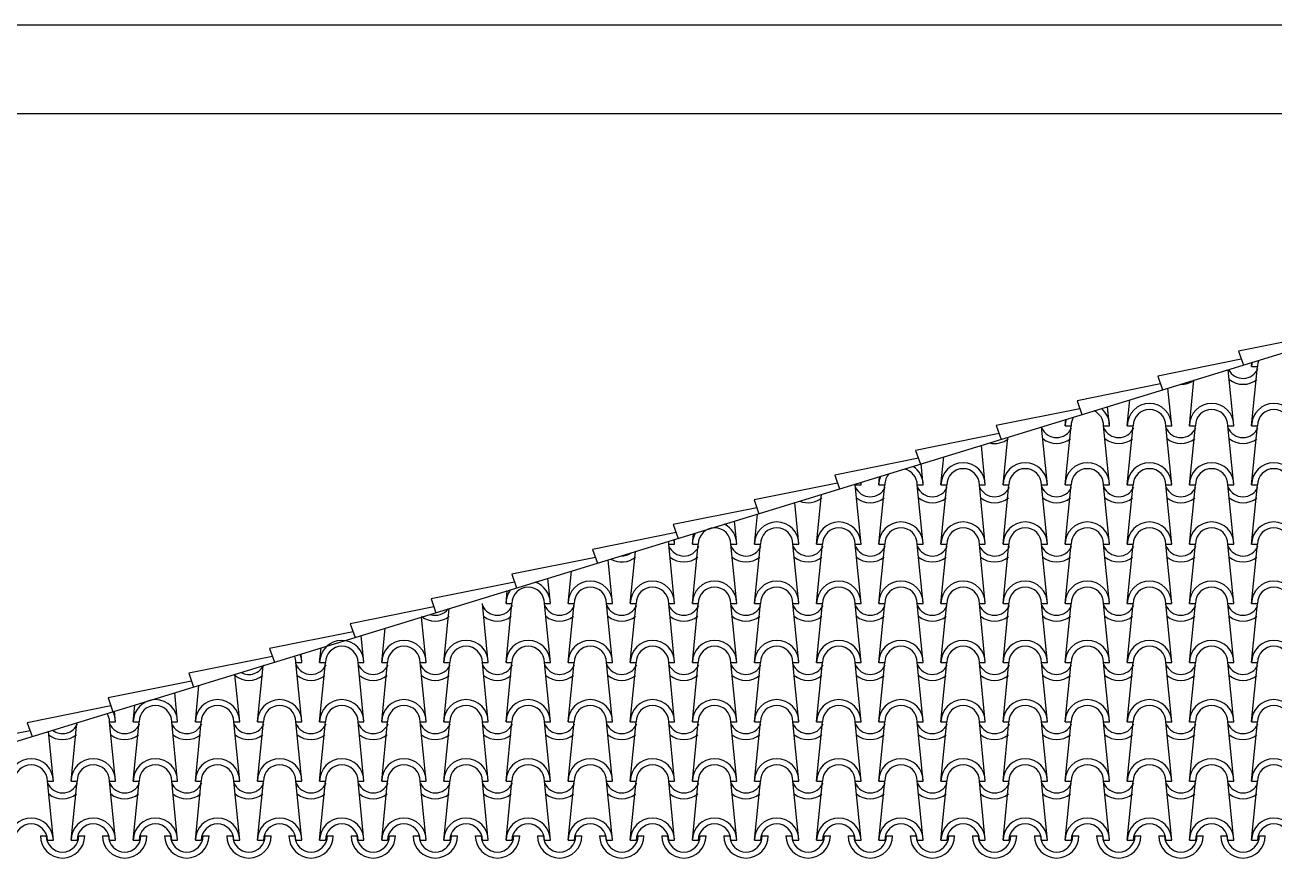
# Model space of a CAD drawing. Extents: x 3.3 to 78.4, y -0.4 to 40.7.
# Drawn here: x 59.02 to 63.242, y 37.384 to 40.198 of the extents above; entities that cross this region are included whole.
import ezdxf

# ---------------------------------------------------------------- set-up
doc = ezdxf.new("R2010")
doc.units = 0
doc.header["$MEASUREMENT"] = 0
for name, color, linetype in [('1', 1, 'CONTINUOUS'), ('2', 2, 'CONTINUOUS'), ('3', 3, 'CONTINUOUS'), ('A-DIM', 1, 'CONTINUOUS'), ('ALVENARIA', 7, 'CONTINUOUS'), ('COTAS', 1, 'CONTINUOUS')]:
    doc.layers.add(name, color=color, linetype=linetype)

msp = doc.modelspace()

# ---------------------------------------------------------------- linework, layer by layer
at = {"layer": '1'}
for p, q in [((57.706, 37.3839), (64.231, 39.3839)), ((63.1218, 39.0955), (63.1381, 39.0489)), ((62.8489, 39.0119), (62.8652, 38.9653)), ((62.576, 38.9282), (62.5923, 38.8816)), ((62.3031, 38.8446), (62.3193, 38.798)), ((62.0301, 38.7609), (62.0464, 38.7143)), ((61.7572, 38.6773), (61.7735, 38.6307)), ((61.4843, 38.5936), (61.5006, 38.547)), ((61.2114, 38.51), (61.2276, 38.4634)), ((60.9384, 38.4263), (60.9547, 38.3797)), ((60.6655, 38.3426), (60.6818, 38.2961)), ((60.3926, 38.259), (60.4089, 38.2124)), ((60.1197, 38.1753), (60.136, 38.1287)), ((59.8467, 38.0917), (59.863, 38.0451)), ((59.5738, 38.008), (59.5901, 37.9614)), ((59.3009, 37.9244), (59.3172, 37.8778)), ((59.028, 37.8407), (59.0443, 37.7941))]:
    msp.add_line(p, q, dxfattribs=at)
at = {"layer": '2', "linetype": 'Continuous'}
for p, q in [((63.1659, 39.044), (63.1672, 39.0579)), ((63.1059, 38.844), (63.0869, 39.0333)), ((63.1659, 39.044), (63.1859, 39.044)), ((63.1659, 38.844), (63.1859, 39.044)), ((62.8959, 38.844), (62.8832, 38.9708)), ((62.9559, 38.844), (62.9712, 38.9978)), ((62.7459, 38.844), (62.7546, 38.9314)), ((62.6859, 38.844), (62.6794, 38.9083)), ((62.4759, 38.644), (62.4563, 38.8399)), ((62.5359, 38.844), (62.538, 38.865)), ((62.5359, 38.844), (62.5559, 38.844)), ((62.5359, 38.644), (62.5559, 38.844)), ((62.6659, 38.844), (62.6859, 38.844)), ((62.6859, 38.644), (62.6659, 38.844)), ((62.7459, 38.844), (62.7659, 38.844)), ((62.7459, 38.644), (62.7659, 38.844)), ((62.8759, 38.844), (62.8959, 38.844)), ((62.8959, 38.644), (62.8759, 38.844)), ((62.9559, 38.844), (62.9759, 38.844)), ((62.9559, 38.644), (62.9759, 38.844)), ((63.0859, 38.844), (63.1059, 38.844)), ((63.1059, 38.644), (63.0859, 38.844)), ((63.1659, 38.844), (63.1859, 38.844)), ((63.1659, 38.644), (63.1859, 38.844)), ((62.3259, 38.644), (62.3419, 38.8049)), ((62.2659, 38.644), (62.2525, 38.7775)), ((62.0559, 38.644), (62.0487, 38.715)), ((62.1159, 38.644), (62.1253, 38.7385)), ((61.9059, 38.644), (61.9087, 38.6721)), ((61.8259, 38.644), (61.8459, 38.644)), ((61.8459, 38.444), (61.8259, 38.644)), ((61.8459, 38.644), (61.845, 38.6526)), ((61.9059, 38.644), (61.9259, 38.644)), ((61.9059, 38.444), (61.9259, 38.644)), ((62.0359, 38.644), (62.0559, 38.644)), ((62.0559, 38.444), (62.0359, 38.644)), ((62.1159, 38.644), (62.1359, 38.644)), ((62.1159, 38.444), (62.1359, 38.644)), ((62.2459, 38.644), (62.2659, 38.644)), ((62.2659, 38.444), (62.2459, 38.644)), ((62.3259, 38.644), (62.3459, 38.644)), ((62.3259, 38.444), (62.3459, 38.644)), ((62.4559, 38.644), (62.4759, 38.644)), ((62.4759, 38.444), (62.4559, 38.644)), ((62.5359, 38.644), (62.5559, 38.644)), ((62.5359, 38.444), (62.5559, 38.644)), ((62.6659, 38.644), (62.6859, 38.644)), ((62.6859, 38.444), (62.6659, 38.644)), ((62.7459, 38.644), (62.7659, 38.644)), ((62.7459, 38.444), (62.7659, 38.644)), ((62.8759, 38.644), (62.8959, 38.644)), ((62.8959, 38.444), (62.8759, 38.644)), ((62.9559, 38.644), (62.9759, 38.644)), ((62.9559, 38.444), (62.9759, 38.644)), ((63.0859, 38.644), (63.1059, 38.644)), ((63.1059, 38.444), (63.0859, 38.644)), ((63.1659, 38.644), (63.1859, 38.644)), ((63.1659, 38.444), (63.1859, 38.644)), ((61.6959, 38.444), (61.7127, 38.612)), ((61.4859, 38.444), (61.496, 38.5456)), ((61.6359, 38.444), (61.6218, 38.5842)), ((61.4259, 38.444), (61.4181, 38.5217)), ((61.2759, 38.444), (61.2794, 38.4792)), ((61.0659, 38.244), (61.0834, 38.4191)), ((61.2159, 38.244), (61.1959, 38.444)), ((61.1959, 38.444), (61.2159, 38.444)), ((61.2159, 38.444), (61.2143, 38.4593)), ((61.2759, 38.244), (61.2959, 38.444)), ((61.2759, 38.444), (61.2959, 38.444)), ((61.4259, 38.244), (61.4059, 38.444)), ((61.4059, 38.444), (61.4259, 38.444)), ((61.4859, 38.244), (61.5059, 38.444)), ((61.4859, 38.444), (61.5059, 38.444)), ((61.6359, 38.244), (61.6159, 38.444)), ((61.6159, 38.444), (61.6359, 38.444)), ((61.6959, 38.244), (61.7159, 38.444)), ((61.6959, 38.444), (61.7159, 38.444)), ((61.8459, 38.244), (61.8259, 38.444)), ((61.8259, 38.444), (61.8459, 38.444)), ((61.9059, 38.244), (61.9259, 38.444)), ((61.9059, 38.444), (61.9259, 38.444)), ((62.0559, 38.244), (62.0359, 38.444)), ((62.0359, 38.444), (62.0559, 38.444)), ((62.1159, 38.244), (62.1359, 38.444)), ((62.1159, 38.444), (62.1359, 38.444)), ((62.2659, 38.244), (62.2459, 38.444)), ((62.2459, 38.444), (62.2659, 38.444)), ((62.3259, 38.244), (62.3459, 38.444)), ((62.3259, 38.444), (62.3459, 38.444)), ((62.4759, 38.244), (62.4559, 38.444)), ((62.4559, 38.444), (62.4759, 38.444)), ((62.5359, 38.244), (62.5559, 38.444)), ((62.5359, 38.444), (62.5559, 38.444)), ((62.6859, 38.244), (62.6659, 38.444)), ((62.6659, 38.444), (62.6859, 38.444)), ((62.7459, 38.244), (62.7659, 38.444)), ((62.7459, 38.444), (62.7659, 38.444)), ((62.8959, 38.244), (62.8759, 38.444)), ((62.8759, 38.444), (62.8959, 38.444)), ((62.9559, 38.244), (62.9759, 38.444)), ((62.9559, 38.444), (62.9759, 38.444)), ((63.1059, 38.244), (63.0859, 38.444)), ((63.0859, 38.444), (63.1059, 38.444)), ((63.1659, 38.244), (63.1859, 38.444)), ((63.1659, 38.444), (63.1859, 38.444)), ((61.0059, 38.244), (60.9912, 38.3909)), ((60.8559, 38.244), (60.8667, 38.3527)), ((60.7959, 38.244), (60.7874, 38.3284)), ((60.6459, 38.244), (60.6501, 38.2863)), ((60.4359, 38.044), (60.4541, 38.2263)), ((60.5859, 38.044), (60.5659, 38.244)), ((60.6459, 38.244), (60.6659, 38.244)), ((60.6459, 38.044), (60.6659, 38.244)), ((60.7759, 38.244), (60.7959, 38.244)), ((60.7959, 38.044), (60.7759, 38.244)), ((60.8559, 38.244), (60.8759, 38.244)), ((60.8559, 38.044), (60.8759, 38.244)), ((60.9859, 38.244), (61.0059, 38.244)), ((61.0059, 38.044), (60.9859, 38.244)), ((61.0659, 38.244), (61.0859, 38.244)), ((61.0659, 38.044), (61.0859, 38.244)), ((61.1959, 38.244), (61.2159, 38.244)), ((61.2159, 38.044), (61.1959, 38.244)), ((61.2759, 38.244), (61.2959, 38.244)), ((61.2759, 38.044), (61.2959, 38.244)), ((61.4059, 38.244), (61.4259, 38.244)), ((61.4259, 38.044), (61.4059, 38.244)), ((61.4859, 38.244), (61.5059, 38.244)), ((61.4859, 38.044), (61.5059, 38.244)), ((61.6159, 38.244), (61.6359, 38.244)), ((61.6359, 38.044), (61.6159, 38.244)), ((61.6959, 38.244), (61.7159, 38.244)), ((61.6959, 38.044), (61.7159, 38.244)), ((61.8259, 38.244), (61.8459, 38.244)), ((61.8459, 38.044), (61.8259, 38.244)), ((61.9059, 38.244), (61.9259, 38.244)), ((61.9059, 38.044), (61.9259, 38.244)), ((62.0359, 38.244), (62.0559, 38.244)), ((62.0559, 38.044), (62.0359, 38.244)), ((62.1159, 38.244), (62.1359, 38.244)), ((62.1159, 38.044), (62.1359, 38.244)), ((62.2459, 38.244), (62.2659, 38.244)), ((62.2659, 38.044), (62.2459, 38.244)), ((62.3259, 38.244), (62.3459, 38.244)), ((62.3259, 38.044), (62.3459, 38.244)), ((62.4559, 38.244), (62.4759, 38.244)), ((62.4759, 38.044), (62.4559, 38.244)), ((62.5359, 38.244), (62.5559, 38.244)), ((62.5359, 38.044), (62.5559, 38.244)), ((62.6659, 38.244), (62.6859, 38.244)), ((62.6859, 38.044), (62.6659, 38.244)), ((62.7459, 38.244), (62.7659, 38.244)), ((62.7459, 38.044), (62.7659, 38.244)), ((62.8759, 38.244), (62.8959, 38.244)), ((62.8959, 38.044), (62.8759, 38.244)), ((62.9559, 38.244), (62.9759, 38.244)), ((62.9559, 38.044), (62.9759, 38.244)), ((63.0859, 38.244), (63.1059, 38.244)), ((63.1059, 38.044), (63.0859, 38.244)), ((63.1659, 38.244), (63.1859, 38.244)), ((63.1659, 38.044), (63.1859, 38.244)), ((60.3759, 38.044), (60.3605, 38.1976)), ((60.1659, 38.044), (60.1567, 38.1351)), ((60.2259, 38.044), (60.2374, 38.1599)), ((60.0159, 38.044), (60.0208, 38.0934)), ((59.9359, 38.044), (59.9559, 38.044)), ((59.9559, 37.844), (59.9359, 38.044)), ((59.9559, 38.044), (59.953, 38.0727)), ((60.0159, 38.044), (60.0359, 38.044)), ((60.0159, 37.844), (60.0359, 38.044)), ((60.1459, 38.044), (60.1659, 38.044)), ((60.1659, 37.844), (60.1459, 38.044)), ((60.2259, 37.844), (60.2459, 38.044)), ((60.2259, 38.044), (60.2459, 38.044)), ((60.3759, 37.844), (60.3559, 38.044)), ((60.3559, 38.044), (60.3759, 38.044)), ((60.4359, 37.844), (60.4559, 38.044)), ((60.4359, 38.044), (60.4559, 38.044)), ((60.5859, 37.844), (60.5659, 38.044)), ((60.5659, 38.044), (60.5859, 38.044)), ((60.6459, 37.844), (60.6659, 38.044)), ((60.6459, 38.044), (60.6659, 38.044)), ((60.7959, 37.844), (60.7759, 38.044)), ((60.7759, 38.044), (60.7959, 38.044)), ((60.8559, 37.844), (60.8759, 38.044)), ((60.8559, 38.044), (60.8759, 38.044)), ((61.0059, 37.844), (60.9859, 38.044)), ((60.9859, 38.044), (61.0059, 38.044)), ((61.0659, 37.844), (61.0859, 38.044)), ((61.0659, 38.044), (61.0859, 38.044)), ((61.2159, 37.844), (61.1959, 38.044)), ((61.1959, 38.044), (61.2159, 38.044)), ((61.2759, 37.844), (61.2959, 38.044)), ((61.2759, 38.044), (61.2959, 38.044)), ((61.4259, 37.844), (61.4059, 38.044)), ((61.4059, 38.044), (61.4259, 38.044)), ((61.4859, 37.844), (61.5059, 38.044)), ((61.4859, 38.044), (61.5059, 38.044)), ((61.6359, 37.844), (61.6159, 38.044)), ((61.6159, 38.044), (61.6359, 38.044)), ((61.6959, 37.844), (61.7159, 38.044)), ((61.6959, 38.044), (61.7159, 38.044)), ((61.8459, 37.844), (61.8259, 38.044)), ((61.8259, 38.044), (61.8459, 38.044)), ((61.9059, 37.844), (61.9259, 38.044)), ((61.9059, 38.044), (61.9259, 38.044)), ((62.0559, 37.844), (62.0359, 38.044)), ((62.0359, 38.044), (62.0559, 38.044)), ((62.1159, 37.844), (62.1359, 38.044)), ((62.1159, 38.044), (62.1359, 38.044)), ((62.2659, 37.844), (62.2459, 38.044)), ((62.2459, 38.044), (62.2659, 38.044)), ((62.3259, 37.844), (62.3459, 38.044)), ((62.3259, 38.044), (62.3459, 38.044)), ((62.4759, 37.844), (62.4559, 38.044)), ((62.4559, 38.044), (62.4759, 38.044)), ((62.5359, 37.844), (62.5559, 38.044)), ((62.5359, 38.044), (62.5559, 38.044)), ((62.6859, 37.844), (62.6659, 38.044)), ((62.6659, 38.044), (62.6859, 38.044)), ((62.7459, 37.844), (62.7659, 38.044)), ((62.7459, 38.044), (62.7659, 38.044)), ((62.8959, 37.844), (62.8759, 38.044)), ((62.8759, 38.044), (62.8959, 38.044)), ((62.9559, 37.844), (62.9759, 38.044)), ((62.9559, 38.044), (62.9759, 38.044)), ((63.1059, 37.844), (63.0859, 38.044)), ((63.0859, 38.044), (63.1059, 38.044)), ((63.1659, 37.844), (63.1859, 38.044)), ((63.1659, 38.044), (63.1859, 38.044)), ((59.7459, 37.844), (59.7298, 38.0043)), ((59.8059, 37.844), (59.8248, 38.0334)), ((59.5959, 37.844), (59.6082, 37.967)), ((59.5359, 37.844), (59.5261, 37.9418)), ((59.3259, 37.844), (59.3223, 37.8794)), ((59.3859, 37.844), (59.3915, 37.9006)), ((59.1759, 37.644), (59.1955, 37.8405)), ((59.3259, 37.644), (59.3059, 37.844)), ((59.3059, 37.844), (59.3259, 37.844)), ((59.3859, 37.644), (59.4059, 37.844)), ((59.3859, 37.844), (59.4059, 37.844)), ((59.5359, 37.644), (59.5159, 37.844)), ((59.5159, 37.844), (59.5359, 37.844)), ((59.5959, 37.644), (59.6159, 37.844)), ((59.5959, 37.844), (59.6159, 37.844)), ((59.7459, 37.644), (59.7259, 37.844)), ((59.7259, 37.844), (59.7459, 37.844)), ((59.8059, 37.644), (59.8259, 37.844)), ((59.8059, 37.844), (59.8259, 37.844)), ((59.9559, 37.644), (59.9359, 37.844)), ((59.9359, 37.844), (59.9559, 37.844)), ((60.0159, 37.644), (60.0359, 37.844)), ((60.0159, 37.844), (60.0359, 37.844)), ((60.1659, 37.644), (60.1459, 37.844)), ((60.1459, 37.844), (60.1659, 37.844)), ((60.2259, 37.844), (60.2459, 37.844)), ((60.2259, 37.644), (60.2459, 37.844)), ((60.3559, 37.844), (60.3759, 37.844)), ((60.3759, 37.644), (60.3559, 37.844)), ((60.4359, 37.844), (60.4559, 37.844)), ((60.4359, 37.644), (60.4559, 37.844)), ((60.5659, 37.844), (60.5859, 37.844)), ((60.5859, 37.644), (60.5659, 37.844)), ((60.6459, 37.844), (60.6659, 37.844)), ((60.6459, 37.644), (60.6659, 37.844)), ((60.7759, 37.844), (60.7959, 37.844)), ((60.7959, 37.644), (60.7759, 37.844)), ((60.8559, 37.844), (60.8759, 37.844)), ((60.8559, 37.644), (60.8759, 37.844)), ((60.9859, 37.844), (61.0059, 37.844)), ((61.0059, 37.644), (60.9859, 37.844)), ((61.0659, 37.844), (61.0859, 37.844)), ((61.0659, 37.644), (61.0859, 37.844)), ((61.1959, 37.844), (61.2159, 37.844)), ((61.2159, 37.644), (61.1959, 37.844)), ((61.2759, 37.844), (61.2959, 37.844)), ((61.2759, 37.644), (61.2959, 37.844)), ((61.4059, 37.844), (61.4259, 37.844)), ((61.4259, 37.644), (61.4059, 37.844)), ((61.4859, 37.844), (61.5059, 37.844)), ((61.4859, 37.644), (61.5059, 37.844)), ((61.6159, 37.844), (61.6359, 37.844)), ((61.6359, 37.644), (61.6159, 37.844)), ((61.6959, 37.844), (61.7159, 37.844)), ((61.6959, 37.644), (61.7159, 37.844)), ((61.8259, 37.844), (61.8459, 37.844)), ((61.8459, 37.644), (61.8259, 37.844)), ((61.9059, 37.844), (61.9259, 37.844)), ((61.9059, 37.644), (61.9259, 37.844)), ((62.0359, 37.844), (62.0559, 37.844)), ((62.0559, 37.644), (62.0359, 37.844)), ((62.1159, 37.844), (62.1359, 37.844)), ((62.1159, 37.644), (62.1359, 37.844)), ((62.2459, 37.844), (62.2659, 37.844)), ((62.2659, 37.644), (62.2459, 37.844)), ((62.3259, 37.844), (62.3459, 37.844)), ((62.3259, 37.644), (62.3459, 37.844)), ((62.4559, 37.844), (62.4759, 37.844)), ((62.4759, 37.644), (62.4559, 37.844)), ((62.5359, 37.844), (62.5559, 37.844)), ((62.5359, 37.644), (62.5559, 37.844)), ((62.6659, 37.844), (62.6859, 37.844)), ((62.6859, 37.644), (62.6659, 37.844)), ((62.7459, 37.844), (62.7659, 37.844)), ((62.7459, 37.644), (62.7659, 37.844)), ((62.8759, 37.844), (62.8959, 37.844)), ((62.8959, 37.644), (62.8759, 37.844)), ((62.9559, 37.844), (62.9759, 37.844)), ((62.9559, 37.644), (62.9759, 37.844)), ((63.0859, 37.844), (63.1059, 37.844)), ((63.1059, 37.644), (63.0859, 37.844)), ((63.1659, 37.844), (63.1859, 37.844)), ((63.1659, 37.644), (63.1859, 37.844)), ((59.1159, 37.644), (59.0992, 37.811)), ((59.1159, 37.444), (59.0959, 37.644)), ((59.0959, 37.644), (59.1159, 37.644)), ((59.1759, 37.444), (59.1959, 37.644)), ((59.1759, 37.644), (59.1959, 37.644)), ((59.3259, 37.444), (59.3059, 37.644)), ((59.3059, 37.644), (59.3259, 37.644)), ((59.3859, 37.444), (59.4059, 37.644)), ((59.3859, 37.644), (59.4059, 37.644)), ((59.5359, 37.444), (59.5159, 37.644)), ((59.5159, 37.644), (59.5359, 37.644)), ((59.5959, 37.444), (59.6159, 37.644)), ((59.5959, 37.644), (59.6159, 37.644)), ((59.7459, 37.444), (59.7259, 37.644)), ((59.7259, 37.644), (59.7459, 37.644)), ((59.8059, 37.444), (59.8259, 37.644)), ((59.8059, 37.644), (59.8259, 37.644)), ((59.9559, 37.444), (59.9359, 37.644)), ((59.9359, 37.644), (59.9559, 37.644)), ((60.0159, 37.444), (60.0359, 37.644)), ((60.0159, 37.644), (60.0359, 37.644)), ((60.1659, 37.444), (60.1459, 37.644)), ((60.1459, 37.644), (60.1659, 37.644)), ((60.2259, 37.644), (60.2459, 37.644)), ((60.2259, 37.444), (60.2459, 37.644)), ((60.3559, 37.644), (60.3759, 37.644)), ((60.3759, 37.444), (60.3559, 37.644)), ((60.4359, 37.644), (60.4559, 37.644)), ((60.4359, 37.444), (60.4559, 37.644)), ((60.5659, 37.644), (60.5859, 37.644)), ((60.5859, 37.444), (60.5659, 37.644)), ((60.6459, 37.644), (60.6659, 37.644)), ((60.6459, 37.444), (60.6659, 37.644)), ((60.7759, 37.644), (60.7959, 37.644)), ((60.7959, 37.444), (60.7759, 37.644)), ((60.8559, 37.644), (60.8759, 37.644)), ((60.8559, 37.444), (60.8759, 37.644)), ((60.9859, 37.644), (61.0059, 37.644)), ((61.0059, 37.444), (60.9859, 37.644)), ((61.0659, 37.644), (61.0859, 37.644)), ((61.0659, 37.444), (61.0859, 37.644)), ((61.1959, 37.644), (61.2159, 37.644)), ((61.2159, 37.444), (61.1959, 37.644)), ((61.2759, 37.644), (61.2959, 37.644)), ((61.2759, 37.444), (61.2959, 37.644)), ((61.4059, 37.644), (61.4259, 37.644)), ((61.4259, 37.444), (61.4059, 37.644)), ((61.4859, 37.644), (61.5059, 37.644)), ((61.4859, 37.444), (61.5059, 37.644)), ((61.6159, 37.644), (61.6359, 37.644)), ((61.6359, 37.444), (61.6159, 37.644)), ((61.6959, 37.644), (61.7159, 37.644)), ((61.6959, 37.444), (61.7159, 37.644)), ((61.8259, 37.644), (61.8459, 37.644)), ((61.8459, 37.444), (61.8259, 37.644)), ((61.9059, 37.644), (61.9259, 37.644)), ((61.9059, 37.444), (61.9259, 37.644)), ((62.0359, 37.644), (62.0559, 37.644)), ((62.0559, 37.444), (62.0359, 37.644)), ((62.1159, 37.644), (62.1359, 37.644)), ((62.1159, 37.444), (62.1359, 37.644)), ((62.2459, 37.644), (62.2659, 37.644)), ((62.2659, 37.444), (62.2459, 37.644)), ((62.3259, 37.644), (62.3459, 37.644)), ((62.3259, 37.444), (62.3459, 37.644)), ((62.4559, 37.644), (62.4759, 37.644)), ((62.4759, 37.444), (62.4559, 37.644)), ((62.5359, 37.644), (62.5559, 37.644)), ((62.5359, 37.444), (62.5559, 37.644)), ((62.6659, 37.644), (62.6859, 37.644)), ((62.6859, 37.444), (62.6659, 37.644)), ((62.7459, 37.644), (62.7659, 37.644)), ((62.7459, 37.444), (62.7659, 37.644)), ((62.8759, 37.644), (62.8959, 37.644)), ((62.8959, 37.444), (62.8759, 37.644)), ((62.9559, 37.644), (62.9759, 37.644)), ((62.9559, 37.444), (62.9759, 37.644)), ((63.0859, 37.644), (63.1059, 37.644)), ((63.1059, 37.444), (63.0859, 37.644)), ((63.1659, 37.644), (63.1859, 37.644)), ((63.1659, 37.444), (63.1859, 37.644))]:
    msp.add_line(p, q, dxfattribs=at)
for centre, radius, start, end in [((63.2409, 39.044), 0.075, 169.3409, 180), ((63.2409, 39.044), 0.055, 157.7041, 180), ((63.1371, 39.0589), 0.055, 207.3226, 336.4825), ((62.9271, 39.0589), 0.075, 269.1134, 304.9686), ((63.1371, 39.0589), 0.075, 231.2546, 308.5723), ((62.6109, 38.844), 0.055, 0, 65.9586), ((62.6109, 38.844), 0.075, 0, 50.5976), ((62.8209, 38.844), 0.075, 0, 180), ((62.8209, 38.844), 0.055, 0, 180), ((63.0309, 38.844), 0.075, 0, 180), ((63.0309, 38.844), 0.055, 0, 180), ((63.2409, 38.844), 0.075, 0, 180), ((63.2409, 38.844), 0.055, 0, 180), ((62.6109, 38.844), 0.075, 163.4844, 180), ((62.6109, 38.844), 0.055, 148.1234, 180), ((62.2971, 38.8589), 0.075, 256.7562, 308.5723), ((62.5071, 38.8589), 0.055, 202.9571, 336.4825), ((62.5071, 38.8589), 0.075, 231.2546, 308.5723), ((62.7171, 38.8589), 0.055, 202.9571, 336.4825), ((62.7171, 38.8589), 0.075, 231.2546, 308.5723), ((62.9271, 38.8589), 0.055, 202.9571, 336.4825), ((62.9271, 38.8589), 0.075, 231.2546, 308.5723), ((63.1371, 38.8589), 0.055, 202.9571, 336.4825), ((63.1371, 38.8589), 0.075, 231.2546, 308.5723), ((62.1909, 38.644), 0.075, 0, 180), ((62.4009, 38.644), 0.075, 0, 180), ((62.6109, 38.644), 0.075, 0, 180), ((62.8209, 38.644), 0.075, 0, 180), ((63.0309, 38.644), 0.075, 0, 180), ((63.2409, 38.644), 0.075, 0, 180), ((61.9809, 38.644), 0.075, 157.1986, 180), ((61.9809, 38.644), 0.055, 136.1552, 180), ((61.9809, 38.644), 0.055, 0, 77.9268), ((61.9809, 38.644), 0.075, 0, 56.8834), ((62.1909, 38.644), 0.055, 0, 180), ((62.4009, 38.644), 0.055, 0, 180), ((62.6109, 38.644), 0.055, 0, 180), ((62.8209, 38.644), 0.055, 0, 180), ((63.0309, 38.644), 0.055, 0, 180), ((63.2409, 38.644), 0.055, 0, 180), ((61.7709, 38.644), 0.055, 0, 2.8421), ((61.8771, 38.6589), 0.055, 202.9571, 336.4825), ((61.7709, 38.644), 0.075, 0, 6.6783), ((62.0871, 38.6589), 0.055, 202.9571, 336.4825), ((62.2971, 38.6589), 0.055, 202.9571, 336.4825), ((62.5071, 38.6589), 0.055, 202.9571, 336.4825), ((62.7171, 38.6589), 0.055, 202.9571, 336.4825), ((62.9271, 38.6589), 0.055, 202.9571, 336.4825), ((63.1371, 38.6589), 0.055, 202.9571, 336.4825), ((61.6671, 38.6589), 0.075, 247.9016, 308.5723), ((61.8771, 38.6589), 0.075, 231.2546, 308.5723), ((62.0871, 38.6589), 0.075, 231.2546, 308.5723), ((62.2971, 38.6589), 0.075, 231.2546, 308.5723), ((62.5071, 38.6589), 0.075, 231.2546, 308.5723), ((62.7171, 38.6589), 0.075, 231.2546, 308.5723), ((62.9271, 38.6589), 0.075, 231.2546, 308.5723), ((63.1371, 38.6589), 0.075, 231.2546, 308.5723), ((61.3509, 38.444), 0.075, 0, 63.8097), ((61.5609, 38.444), 0.075, 0, 180), ((61.7709, 38.444), 0.075, 0, 180), ((61.9809, 38.444), 0.075, 0, 180), ((62.1909, 38.444), 0.075, 0, 180), ((62.4009, 38.444), 0.075, 0, 180), ((62.6109, 38.444), 0.075, 0, 180), ((62.8209, 38.444), 0.075, 0, 180), ((63.0309, 38.444), 0.075, 0, 180), ((63.2409, 38.444), 0.075, 0, 180), ((61.3509, 38.444), 0.075, 150.2723, 180), ((61.3509, 38.444), 0.055, 0, 180), ((61.5609, 38.444), 0.055, 0, 180), ((61.7709, 38.444), 0.055, 0, 180), ((61.9809, 38.444), 0.055, 0, 180), ((62.1909, 38.444), 0.055, 0, 180), ((62.4009, 38.444), 0.055, 0, 180), ((62.6109, 38.444), 0.055, 0, 180), ((62.8209, 38.444), 0.055, 0, 180), ((63.0309, 38.444), 0.055, 0, 180), ((63.2409, 38.444), 0.055, 0, 180), ((61.1409, 38.444), 0.055, 0, 9.837), ((61.2471, 38.4589), 0.055, 202.9571, 336.4825), ((61.1409, 38.444), 0.075, 0, 11.7645), ((61.4571, 38.4589), 0.055, 202.9571, 336.4825), ((61.6671, 38.4589), 0.055, 202.9571, 336.4825), ((61.8771, 38.4589), 0.055, 202.9571, 336.4825), ((62.0871, 38.4589), 0.055, 202.9571, 336.4825), ((62.2971, 38.4589), 0.055, 202.9571, 336.4825), ((62.5071, 38.4589), 0.055, 202.9571, 336.4825), ((62.7171, 38.4589), 0.055, 202.9571, 336.4825), ((62.9271, 38.4589), 0.055, 202.9571, 336.4825), ((63.1371, 38.4589), 0.055, 202.9571, 336.4825), ((61.0371, 38.4589), 0.075, 240.489, 308.5723), ((61.0371, 38.4589), 0.055, 266.7209, 307.3611), ((61.2471, 38.4589), 0.075, 231.2546, 308.5723), ((61.4571, 38.4589), 0.075, 231.2546, 308.5723), ((61.6671, 38.4589), 0.075, 231.2546, 308.5723), ((61.8771, 38.4589), 0.075, 231.2546, 308.5723), ((62.0871, 38.4589), 0.075, 231.2546, 308.5723), ((62.2971, 38.4589), 0.075, 231.2546, 308.5723), ((62.5071, 38.4589), 0.075, 231.2546, 308.5723), ((62.7171, 38.4589), 0.075, 231.2546, 308.5723), ((62.9271, 38.4589), 0.075, 231.2546, 308.5723), ((63.1371, 38.4589), 0.075, 231.2546, 308.5723), ((60.7209, 38.244), 0.055, 0, 180), ((60.7209, 38.244), 0.075, 0, 71.7781), ((60.9309, 38.244), 0.075, 0, 180), ((60.9309, 38.244), 0.055, 0, 180), ((61.1409, 38.244), 0.075, 0, 180), ((61.1409, 38.244), 0.055, 0, 180), ((61.3509, 38.244), 0.075, 0, 180), ((61.3509, 38.244), 0.055, 0, 180), ((61.5609, 38.244), 0.075, 0, 180), ((61.5609, 38.244), 0.055, 0, 180), ((61.7709, 38.244), 0.075, 0, 180), ((61.7709, 38.244), 0.055, 0, 180), ((61.9809, 38.244), 0.075, 0, 180), ((61.9809, 38.244), 0.055, 0, 180), ((62.1909, 38.244), 0.075, 0, 180), ((62.1909, 38.244), 0.055, 0, 180), ((62.4009, 38.244), 0.075, 0, 180), ((62.4009, 38.244), 0.055, 0, 180), ((62.6109, 38.244), 0.075, 0, 180), ((62.6109, 38.244), 0.055, 0, 180), ((62.8209, 38.244), 0.075, 0, 180), ((62.8209, 38.244), 0.055, 0, 180), ((63.0309, 38.244), 0.075, 0, 180), ((63.0309, 38.244), 0.055, 0, 180), ((63.2409, 38.244), 0.075, 0, 180), ((63.2409, 38.244), 0.055, 0, 180), ((60.7209, 38.244), 0.075, 142.3039, 180), ((60.4071, 38.2589), 0.055, 251.9142, 322.1678), ((60.6171, 38.2589), 0.055, 202.9571, 336.4825), ((60.8271, 38.2589), 0.055, 202.9571, 336.4825), ((61.0371, 38.2589), 0.055, 202.9571, 336.4825), ((61.2471, 38.2589), 0.055, 202.9571, 336.4825), ((61.4571, 38.2589), 0.055, 202.9571, 336.4825), ((61.6671, 38.2589), 0.055, 202.9571, 336.4825), ((61.8771, 38.2589), 0.055, 202.9571, 336.4825), ((62.0871, 38.2589), 0.055, 202.9571, 336.4825), ((62.2971, 38.2589), 0.055, 202.9571, 336.4825), ((62.5071, 38.2589), 0.055, 202.9571, 336.4825), ((62.7171, 38.2589), 0.055, 202.9571, 336.4825), ((62.9271, 38.2589), 0.055, 202.9571, 336.4825), ((63.1371, 38.2589), 0.055, 202.9571, 336.4825), ((60.4071, 38.2589), 0.075, 231.2546, 308.5723), ((60.6171, 38.2589), 0.075, 231.2546, 308.5723), ((60.8271, 38.2589), 0.075, 231.2546, 308.5723), ((61.0371, 38.2589), 0.075, 231.2546, 308.5723), ((61.2471, 38.2589), 0.075, 231.2546, 308.5723), ((61.4571, 38.2589), 0.075, 231.2546, 308.5723), ((61.6671, 38.2589), 0.075, 231.2546, 308.5723), ((61.8771, 38.2589), 0.075, 231.2546, 308.5723), ((62.0871, 38.2589), 0.075, 231.2546, 308.5723), ((62.2971, 38.2589), 0.075, 231.2546, 308.5723), ((62.5071, 38.2589), 0.075, 231.2546, 308.5723), ((62.7171, 38.2589), 0.075, 231.2546, 308.5723), ((62.9271, 38.2589), 0.075, 231.2546, 308.5723), ((63.1371, 38.2589), 0.075, 231.2546, 308.5723), ((60.0909, 38.044), 0.075, 0, 180), ((60.0909, 38.044), 0.055, 0, 180), ((60.3009, 38.044), 0.075, 0, 180), ((60.3009, 38.044), 0.055, 0, 180), ((60.5109, 38.044), 0.075, 0, 180), ((60.5109, 38.044), 0.055, 0, 180), ((60.7209, 38.044), 0.075, 0, 180), ((60.7209, 38.044), 0.055, 0, 180), ((60.9309, 38.044), 0.075, 0, 180), ((60.9309, 38.044), 0.055, 0, 180), ((61.1409, 38.044), 0.075, 0, 180), ((61.1409, 38.044), 0.055, 0, 180), ((61.3509, 38.044), 0.075, 0, 180), ((61.3509, 38.044), 0.055, 0, 180), ((61.5609, 38.044), 0.075, 0, 180), ((61.5609, 38.044), 0.055, 0, 180), ((61.7709, 38.044), 0.075, 0, 180), ((61.7709, 38.044), 0.055, 0, 180), ((61.9809, 38.044), 0.075, 0, 180), ((61.9809, 38.044), 0.055, 0, 180), ((62.1909, 38.044), 0.075, 0, 180), ((62.1909, 38.044), 0.055, 0, 180), ((62.4009, 38.044), 0.075, 0, 180), ((62.4009, 38.044), 0.055, 0, 180), ((62.6109, 38.044), 0.075, 0, 180), ((62.6109, 38.044), 0.055, 0, 180), ((62.8209, 38.044), 0.075, 0, 180), ((62.8209, 38.044), 0.055, 0, 180), ((63.0309, 38.044), 0.075, 0, 180), ((63.0309, 38.044), 0.055, 0, 180), ((63.2409, 38.044), 0.075, 0, 180), ((63.2409, 38.044), 0.055, 0, 180), ((59.8809, 38.044), 0.055, 0, 23.6083), ((59.9871, 38.0589), 0.055, 202.9571, 336.4825), ((59.8809, 38.044), 0.075, 0, 21.8521), ((60.1971, 38.0589), 0.055, 202.9571, 336.4825), ((60.4071, 38.0589), 0.055, 202.9571, 336.4825), ((60.6171, 38.0589), 0.055, 202.9571, 336.4825), ((60.8271, 38.0589), 0.055, 202.9571, 336.4825), ((61.0371, 38.0589), 0.055, 202.9571, 336.4825), ((61.2471, 38.0589), 0.055, 202.9571, 336.4825), ((61.4571, 38.0589), 0.055, 202.9571, 336.4825), ((61.6671, 38.0589), 0.055, 202.9571, 336.4825), ((61.8771, 38.0589), 0.055, 202.9571, 336.4825), ((62.0871, 38.0589), 0.055, 202.9571, 336.4825), ((62.2971, 38.0589), 0.055, 202.9571, 336.4825), ((62.5071, 38.0589), 0.055, 202.9571, 336.4825), ((62.7171, 38.0589), 0.055, 202.9571, 336.4825), ((62.9271, 38.0589), 0.055, 202.9571, 336.4825), ((63.1371, 38.0589), 0.055, 202.9571, 336.4825), ((59.7771, 38.0589), 0.075, 231.2546, 308.5723), ((59.7771, 38.0589), 0.055, 241.3073, 336.4825), ((59.9871, 38.0589), 0.075, 231.2546, 308.5723), ((60.1971, 38.0589), 0.075, 231.2546, 308.5723), ((60.4071, 38.0589), 0.075, 231.2546, 308.5723), ((60.6171, 38.0589), 0.075, 231.2546, 308.5723), ((60.8271, 38.0589), 0.075, 231.2546, 308.5723), ((61.0371, 38.0589), 0.075, 231.2546, 308.5723), ((61.2471, 38.0589), 0.075, 231.2546, 308.5723), ((61.4571, 38.0589), 0.075, 231.2546, 308.5723), ((61.6671, 38.0589), 0.075, 231.2546, 308.5723), ((61.8771, 38.0589), 0.075, 231.2546, 308.5723), ((62.0871, 38.0589), 0.075, 231.2546, 308.5723), ((62.2971, 38.0589), 0.075, 231.2546, 308.5723), ((62.5071, 38.0589), 0.075, 231.2546, 308.5723), ((62.7171, 38.0589), 0.075, 231.2546, 308.5723), ((62.9271, 38.0589), 0.075, 231.2546, 308.5723), ((63.1371, 38.0589), 0.075, 231.2546, 308.5723), ((59.4609, 37.844), 0.075, 0, 180), ((59.6709, 37.844), 0.075, 0, 180), ((59.8809, 37.844), 0.075, 0, 180), ((60.0909, 37.844), 0.075, 0, 180), ((60.3009, 37.844), 0.075, 0, 180), ((60.5109, 37.844), 0.075, 0, 180), ((60.7209, 37.844), 0.075, 0, 180), ((60.9309, 37.844), 0.075, 0, 180), ((61.1409, 37.844), 0.075, 0, 180), ((61.3509, 37.844), 0.075, 0, 180), ((61.5609, 37.844), 0.075, 0, 180), ((61.7709, 37.844), 0.075, 0, 180), ((61.9809, 37.844), 0.075, 0, 180), ((62.1909, 37.844), 0.075, 0, 180), ((62.4009, 37.844), 0.075, 0, 180), ((62.6109, 37.844), 0.075, 0, 180), ((62.8209, 37.844), 0.075, 0, 180), ((63.0309, 37.844), 0.075, 0, 180), ((63.2409, 37.844), 0.075, 0, 180), ((59.2509, 37.844), 0.055, 0, 30.5888), ((59.2509, 37.844), 0.075, 0, 26.9328), ((59.4609, 37.844), 0.055, 0, 180), ((59.6709, 37.844), 0.055, 0, 180), ((59.8809, 37.844), 0.055, 0, 180), ((60.0909, 37.844), 0.055, 0, 180), ((60.3009, 37.844), 0.055, 0, 180), ((60.5109, 37.844), 0.055, 0, 180), ((60.7209, 37.844), 0.055, 0, 180), ((60.9309, 37.844), 0.055, 0, 180), ((61.1409, 37.844), 0.055, 0, 180), ((61.3509, 37.844), 0.055, 0, 180), ((61.5609, 37.844), 0.055, 0, 180), ((61.7709, 37.844), 0.055, 0, 180), ((61.9809, 37.844), 0.055, 0, 180), ((62.1909, 37.844), 0.055, 0, 180), ((62.4009, 37.844), 0.055, 0, 180), ((62.6109, 37.844), 0.055, 0, 180), ((62.8209, 37.844), 0.055, 0, 180), ((63.0309, 37.844), 0.055, 0, 180), ((63.2409, 37.844), 0.055, 0, 180), ((59.1471, 37.8589), 0.055, 232.3585, 336.4825), ((59.3571, 37.8589), 0.055, 202.9571, 336.4825), ((59.5671, 37.8589), 0.055, 202.9571, 336.4825), ((59.7771, 37.8589), 0.055, 202.9571, 336.4825), ((59.9871, 37.8589), 0.055, 202.9571, 336.4825), ((60.1971, 37.8589), 0.055, 202.9571, 336.4825), ((60.4071, 37.8589), 0.055, 202.9571, 336.4825), ((60.6171, 37.8589), 0.055, 202.9571, 336.4825), ((60.8271, 37.8589), 0.055, 202.9571, 336.4825), ((61.0371, 37.8589), 0.055, 202.9571, 336.4825), ((61.2471, 37.8589), 0.055, 202.9571, 336.4825), ((61.4571, 37.8589), 0.055, 202.9571, 336.4825), ((61.6671, 37.8589), 0.055, 202.9571, 336.4825), ((61.8771, 37.8589), 0.055, 202.9571, 336.4825), ((62.0871, 37.8589), 0.055, 202.9571, 336.4825), ((62.2971, 37.8589), 0.055, 202.9571, 336.4825), ((62.5071, 37.8589), 0.055, 202.9571, 336.4825), ((62.7171, 37.8589), 0.055, 202.9571, 336.4825), ((62.9271, 37.8589), 0.055, 202.9571, 336.4825), ((63.1371, 37.8589), 0.055, 202.9571, 336.4825), ((59.1471, 37.8589), 0.075, 231.2546, 308.5723), ((59.3571, 37.8589), 0.075, 231.2546, 308.5723), ((59.5671, 37.8589), 0.075, 231.2546, 308.5723), ((59.7771, 37.8589), 0.075, 231.2546, 308.5723), ((59.9871, 37.8589), 0.075, 231.2546, 308.5723), ((60.1971, 37.8589), 0.075, 231.2546, 308.5723), ((60.4071, 37.8589), 0.075, 231.2546, 308.5723), ((60.6171, 37.8589), 0.075, 231.2546, 308.5723), ((60.8271, 37.8589), 0.075, 231.2546, 308.5723), ((61.0371, 37.8589), 0.075, 231.2546, 308.5723), ((61.2471, 37.8589), 0.075, 231.2546, 308.5723), ((61.4571, 37.8589), 0.075, 231.2546, 308.5723), ((61.6671, 37.8589), 0.075, 231.2546, 308.5723), ((61.8771, 37.8589), 0.075, 231.2546, 308.5723), ((62.0871, 37.8589), 0.075, 231.2546, 308.5723), ((62.2971, 37.8589), 0.075, 231.2546, 308.5723), ((62.5071, 37.8589), 0.075, 231.2546, 308.5723), ((62.7171, 37.8589), 0.075, 231.2546, 308.5723), ((62.9271, 37.8589), 0.075, 231.2546, 308.5723), ((63.1371, 37.8589), 0.075, 231.2546, 308.5723), ((59.0409, 37.644), 0.075, 0, 180), ((59.2509, 37.644), 0.075, 0, 180), ((59.4609, 37.644), 0.075, 0, 180), ((59.6709, 37.644), 0.075, 0, 180), ((59.8809, 37.644), 0.075, 0, 180), ((60.0909, 37.644), 0.075, 0, 180), ((60.3009, 37.644), 0.075, 0, 180), ((60.5109, 37.644), 0.075, 0, 180), ((60.7209, 37.644), 0.075, 0, 180), ((60.9309, 37.644), 0.075, 0, 180), ((61.1409, 37.644), 0.075, 0, 180), ((61.3509, 37.644), 0.075, 0, 180), ((61.5609, 37.644), 0.075, 0, 180), ((61.7709, 37.644), 0.075, 0, 180), ((61.9809, 37.644), 0.075, 0, 180), ((62.1909, 37.644), 0.075, 0, 180), ((62.4009, 37.644), 0.075, 0, 180), ((62.6109, 37.644), 0.075, 0, 180), ((62.8209, 37.644), 0.075, 0, 180), ((63.0309, 37.644), 0.075, 0, 180), ((63.2409, 37.644), 0.075, 0, 180), ((59.0409, 37.644), 0.055, 0, 180), ((59.2509, 37.644), 0.055, 0, 180), ((59.4609, 37.644), 0.055, 0, 180), ((59.6709, 37.644), 0.055, 0, 180), ((59.8809, 37.644), 0.055, 0, 180), ((60.0909, 37.644), 0.055, 0, 180), ((60.3009, 37.644), 0.055, 0, 180), ((60.5109, 37.644), 0.055, 0, 180), ((60.7209, 37.644), 0.055, 0, 180), ((60.9309, 37.644), 0.055, 0, 180), ((61.1409, 37.644), 0.055, 0, 180), ((61.3509, 37.644), 0.055, 0, 180), ((61.5609, 37.644), 0.055, 0, 180), ((61.7709, 37.644), 0.055, 0, 180), ((61.9809, 37.644), 0.055, 0, 180), ((62.1909, 37.644), 0.055, 0, 180), ((62.4009, 37.644), 0.055, 0, 180), ((62.6109, 37.644), 0.055, 0, 180), ((62.8209, 37.644), 0.055, 0, 180), ((63.0309, 37.644), 0.055, 0, 180), ((63.2409, 37.644), 0.055, 0, 180), ((59.1471, 37.6589), 0.055, 202.9571, 336.4825), ((59.3571, 37.6589), 0.055, 202.9571, 336.4825), ((59.5671, 37.6589), 0.055, 202.9571, 336.4825), ((59.7771, 37.6589), 0.055, 202.9571, 336.4825), ((59.9871, 37.6589), 0.055, 202.9571, 336.4825), ((60.1971, 37.6589), 0.055, 202.9571, 336.4825), ((60.4071, 37.6589), 0.055, 202.9571, 336.4825), ((60.6171, 37.6589), 0.055, 202.9571, 336.4825), ((60.8271, 37.6589), 0.055, 202.9571, 336.4825), ((61.0371, 37.6589), 0.055, 202.9571, 336.4825), ((61.2471, 37.6589), 0.055, 202.9571, 336.4825), ((61.4571, 37.6589), 0.055, 202.9571, 336.4825), ((61.6671, 37.6589), 0.055, 202.9571, 336.4825), ((61.8771, 37.6589), 0.055, 202.9571, 336.4825), ((62.0871, 37.6589), 0.055, 202.9571, 336.4825), ((62.2971, 37.6589), 0.055, 202.9571, 336.4825), ((62.5071, 37.6589), 0.055, 202.9571, 336.4825), ((62.7171, 37.6589), 0.055, 202.9571, 336.4825), ((62.9271, 37.6589), 0.055, 202.9571, 336.4825), ((63.1371, 37.6589), 0.055, 202.9571, 336.4825), ((59.1471, 37.6589), 0.075, 231.2546, 308.5723), ((59.3571, 37.6589), 0.075, 231.2546, 308.5723), ((59.5671, 37.6589), 0.075, 231.2546, 308.5723), ((59.7771, 37.6589), 0.075, 231.2546, 308.5723), ((59.9871, 37.6589), 0.075, 231.2546, 308.5723), ((60.1971, 37.6589), 0.075, 231.2546, 308.5723), ((60.4071, 37.6589), 0.075, 231.2546, 308.5723), ((60.6171, 37.6589), 0.075, 231.2546, 308.5723), ((60.8271, 37.6589), 0.075, 231.2546, 308.5723), ((61.0371, 37.6589), 0.075, 231.2546, 308.5723), ((61.2471, 37.6589), 0.075, 231.2546, 308.5723), ((61.4571, 37.6589), 0.075, 231.2546, 308.5723), ((61.6671, 37.6589), 0.075, 231.2546, 308.5723), ((61.8771, 37.6589), 0.075, 231.2546, 308.5723), ((62.0871, 37.6589), 0.075, 231.2546, 308.5723), ((62.2971, 37.6589), 0.075, 231.2546, 308.5723), ((62.5071, 37.6589), 0.075, 231.2546, 308.5723), ((62.7171, 37.6589), 0.075, 231.2546, 308.5723), ((62.9271, 37.6589), 0.075, 231.2546, 308.5723), ((63.1371, 37.6589), 0.075, 231.2546, 308.5723)]:
    msp.add_arc(centre, radius, start, end, dxfattribs=at)
at = {"layer": '3', "linetype": 'Continuous'}
for p, q in [((59.0721, 37.4589), (59.0921, 37.4589)), ((59.2021, 37.4589), (59.2221, 37.4589)), ((59.2821, 37.4589), (59.3021, 37.4589)), ((59.4121, 37.4589), (59.4321, 37.4589)), ((59.4921, 37.4589), (59.5121, 37.4589)), ((59.6221, 37.4589), (59.6421, 37.4589)), ((59.7021, 37.4589), (59.7221, 37.4589)), ((59.8321, 37.4589), (59.8521, 37.4589)), ((59.9121, 37.4589), (59.9321, 37.4589)), ((60.0421, 37.4589), (60.0621, 37.4589)), ((60.1221, 37.4589), (60.1421, 37.4589)), ((60.2521, 37.4589), (60.2721, 37.4589)), ((60.3321, 37.4589), (60.3521, 37.4589)), ((60.4621, 37.4589), (60.4821, 37.4589)), ((60.5421, 37.4589), (60.5621, 37.4589)), ((60.6721, 37.4589), (60.6921, 37.4589)), ((60.7521, 37.4589), (60.7721, 37.4589)), ((60.8821, 37.4589), (60.9021, 37.4589)), ((60.9621, 37.4589), (60.9821, 37.4589)), ((61.0921, 37.4589), (61.1121, 37.4589)), ((61.1721, 37.4589), (61.1921, 37.4589)), ((61.3021, 37.4589), (61.3221, 37.4589)), ((61.3821, 37.4589), (61.4021, 37.4589)), ((61.5121, 37.4589), (61.5321, 37.4589)), ((61.5921, 37.4589), (61.6121, 37.4589)), ((61.7221, 37.4589), (61.7421, 37.4589)), ((61.8021, 37.4589), (61.8221, 37.4589)), ((61.9321, 37.4589), (61.9521, 37.4589)), ((62.0121, 37.4589), (62.0321, 37.4589)), ((62.1421, 37.4589), (62.1621, 37.4589)), ((62.2221, 37.4589), (62.2421, 37.4589)), ((62.3521, 37.4589), (62.3721, 37.4589)), ((62.4321, 37.4589), (62.4521, 37.4589)), ((62.5621, 37.4589), (62.5821, 37.4589)), ((62.6421, 37.4589), (62.6621, 37.4589)), ((62.7721, 37.4589), (62.7921, 37.4589)), ((62.8521, 37.4589), (62.8721, 37.4589)), ((62.9821, 37.4589), (63.0021, 37.4589)), ((63.0621, 37.4589), (63.0821, 37.4589)), ((63.1921, 37.4589), (63.2121, 37.4589)), ((59.0959, 37.444), (59.1159, 37.444)), ((59.1759, 37.444), (59.1959, 37.444)), ((59.3059, 37.444), (59.3259, 37.444)), ((59.3859, 37.444), (59.4059, 37.444)), ((59.5159, 37.444), (59.5359, 37.444)), ((59.5959, 37.444), (59.6159, 37.444)), ((59.7259, 37.444), (59.7459, 37.444)), ((59.8059, 37.444), (59.8259, 37.444)), ((59.9359, 37.444), (59.9559, 37.444)), ((60.0159, 37.444), (60.0359, 37.444)), ((60.1459, 37.444), (60.1659, 37.444)), ((60.2259, 37.444), (60.2459, 37.444)), ((60.3559, 37.444), (60.3759, 37.444)), ((60.4359, 37.444), (60.4559, 37.444)), ((60.5659, 37.444), (60.5859, 37.444)), ((60.6459, 37.444), (60.6659, 37.444)), ((60.7759, 37.444), (60.7959, 37.444)), ((60.8559, 37.444), (60.8759, 37.444)), ((60.9859, 37.444), (61.0059, 37.444)), ((61.0659, 37.444), (61.0859, 37.444)), ((61.1959, 37.444), (61.2159, 37.444)), ((61.2759, 37.444), (61.2959, 37.444)), ((61.4059, 37.444), (61.4259, 37.444)), ((61.4859, 37.444), (61.5059, 37.444)), ((61.6159, 37.444), (61.6359, 37.444)), ((61.6959, 37.444), (61.7159, 37.444)), ((61.8259, 37.444), (61.8459, 37.444)), ((61.9059, 37.444), (61.9259, 37.444)), ((62.0359, 37.444), (62.0559, 37.444)), ((62.1159, 37.444), (62.1359, 37.444)), ((62.2459, 37.444), (62.2659, 37.444)), ((62.3259, 37.444), (62.3459, 37.444)), ((62.4559, 37.444), (62.4759, 37.444)), ((62.5359, 37.444), (62.5559, 37.444)), ((62.6659, 37.444), (62.6859, 37.444)), ((62.7459, 37.444), (62.7659, 37.444)), ((62.8759, 37.444), (62.8959, 37.444)), ((62.9559, 37.444), (62.9759, 37.444)), ((63.0859, 37.444), (63.1059, 37.444)), ((63.1659, 37.444), (63.1859, 37.444))]:
    msp.add_line(p, q, dxfattribs=at)
for centre, radius, start, end in [((59.0409, 37.444), 0.075, 0, 180), ((59.0409, 37.444), 0.055, 0, 180), ((59.2509, 37.444), 0.075, 0, 180), ((59.2509, 37.444), 0.055, 0, 180), ((59.4609, 37.444), 0.075, 0, 180), ((59.4609, 37.444), 0.055, 0, 180), ((59.6709, 37.444), 0.075, 0, 180), ((59.6709, 37.444), 0.055, 0, 180), ((59.8809, 37.444), 0.075, 0, 180), ((59.8809, 37.444), 0.055, 0, 180), ((60.0909, 37.444), 0.075, 0, 180), ((60.0909, 37.444), 0.055, 0, 180), ((60.3009, 37.444), 0.075, 0, 180), ((60.3009, 37.444), 0.055, 0, 180), ((60.5109, 37.444), 0.075, 0, 180), ((60.5109, 37.444), 0.055, 0, 180), ((60.7209, 37.444), 0.075, 0, 180), ((60.7209, 37.444), 0.055, 0, 180), ((60.9309, 37.444), 0.075, 0, 180), ((60.9309, 37.444), 0.055, 0, 180), ((61.1409, 37.444), 0.075, 0, 180), ((61.1409, 37.444), 0.055, 0, 180), ((61.3509, 37.444), 0.075, 0, 180), ((61.3509, 37.444), 0.055, 0, 180), ((61.5609, 37.444), 0.075, 0, 180), ((61.5609, 37.444), 0.055, 0, 180), ((61.7709, 37.444), 0.075, 0, 180), ((61.7709, 37.444), 0.055, 0, 180), ((61.9809, 37.444), 0.075, 0, 180), ((61.9809, 37.444), 0.055, 0, 180), ((62.1909, 37.444), 0.075, 0, 180), ((62.1909, 37.444), 0.055, 0, 180), ((62.4009, 37.444), 0.075, 0, 180), ((62.4009, 37.444), 0.055, 0, 180), ((62.6109, 37.444), 0.075, 0, 180), ((62.6109, 37.444), 0.055, 0, 180), ((62.8209, 37.444), 0.075, 0, 180), ((62.8209, 37.444), 0.055, 0, 180), ((63.0309, 37.444), 0.075, 0, 180), ((63.0309, 37.444), 0.055, 0, 180), ((63.2409, 37.444), 0.075, 0, 180), ((63.2409, 37.444), 0.055, 0, 180), ((59.1471, 37.4589), 0.075, 180, 0), ((59.1471, 37.4589), 0.055, 180, 0), ((59.3571, 37.4589), 0.075, 180, 0), ((59.3571, 37.4589), 0.055, 180, 0), ((59.5671, 37.4589), 0.075, 180, 0), ((59.5671, 37.4589), 0.055, 180, 0), ((59.7771, 37.4589), 0.075, 180, 0), ((59.7771, 37.4589), 0.055, 180, 0), ((59.9871, 37.4589), 0.075, 180, 0), ((59.9871, 37.4589), 0.055, 180, 0), ((60.1971, 37.4589), 0.075, 180, 0), ((60.1971, 37.4589), 0.055, 180, 0), ((60.4071, 37.4589), 0.075, 180, 0), ((60.4071, 37.4589), 0.055, 180, 0), ((60.6171, 37.4589), 0.075, 180, 0), ((60.6171, 37.4589), 0.055, 180, 0), ((60.8271, 37.4589), 0.075, 180, 0), ((60.8271, 37.4589), 0.055, 180, 0), ((61.0371, 37.4589), 0.075, 180, 0), ((61.0371, 37.4589), 0.055, 180, 0), ((61.2471, 37.4589), 0.075, 180, 0), ((61.2471, 37.4589), 0.055, 180, 0), ((61.4571, 37.4589), 0.075, 180, 0), ((61.4571, 37.4589), 0.055, 180, 0), ((61.6671, 37.4589), 0.075, 180, 0), ((61.6671, 37.4589), 0.055, 180, 0), ((61.8771, 37.4589), 0.075, 180, 0), ((61.8771, 37.4589), 0.055, 180, 0), ((62.0871, 37.4589), 0.075, 180, 0), ((62.0871, 37.4589), 0.055, 180, 0), ((62.2971, 37.4589), 0.075, 180, 0), ((62.2971, 37.4589), 0.055, 180, 0), ((62.5071, 37.4589), 0.075, 180, 0), ((62.5071, 37.4589), 0.055, 180, 0), ((62.7171, 37.4589), 0.075, 180, 0), ((62.7171, 37.4589), 0.055, 180, 0), ((62.9271, 37.4589), 0.075, 180, 0), ((62.9271, 37.4589), 0.055, 180, 0), ((63.1371, 37.4589), 0.075, 180, 0), ((63.1371, 37.4589), 0.055, 180, 0)]:
    msp.add_arc(centre, radius, start, end, dxfattribs=at)
at = {"layer": 'A-DIM'}
for p, q in [((63.4042, 39.1523), (63.1218, 39.0955)), ((63.1312, 39.0686), (62.8489, 39.0119)), ((62.8583, 38.985), (62.576, 38.9282)), ((62.5854, 38.9013), (62.3031, 38.8446)), ((62.3125, 38.8176), (62.0301, 38.7609)), ((62.0396, 38.734), (61.7572, 38.6773)), ((61.7666, 38.6503), (61.4843, 38.5936)), ((61.4937, 38.5667), (61.2114, 38.51)), ((61.2208, 38.483), (60.9384, 38.4263)), ((60.9479, 38.3994), (60.6655, 38.3426)), ((60.6749, 38.3157), (60.3926, 38.259)), ((60.402, 38.2321), (60.1197, 38.1753)), ((60.1291, 38.1484), (59.8467, 38.0917)), ((59.8562, 38.0647), (59.5738, 38.008)), ((59.5832, 37.9811), (59.3009, 37.9244)), ((59.3103, 37.8974), (59.028, 37.8407)), ((59.0374, 37.8138), (58.7551, 37.7571))]:
    msp.add_line(p, q, dxfattribs=at)
at = {"layer": 'ALVENARIA'}
msp.add_line((78.1353, 39.8976), (38.02, 39.8976), dxfattribs=at)
at = {"layer": 'COTAS'}
msp.add_line((78.4353, 40.1976), (37.72, 40.1976), dxfattribs=at)

doc.saveas('drawing.dxf')
